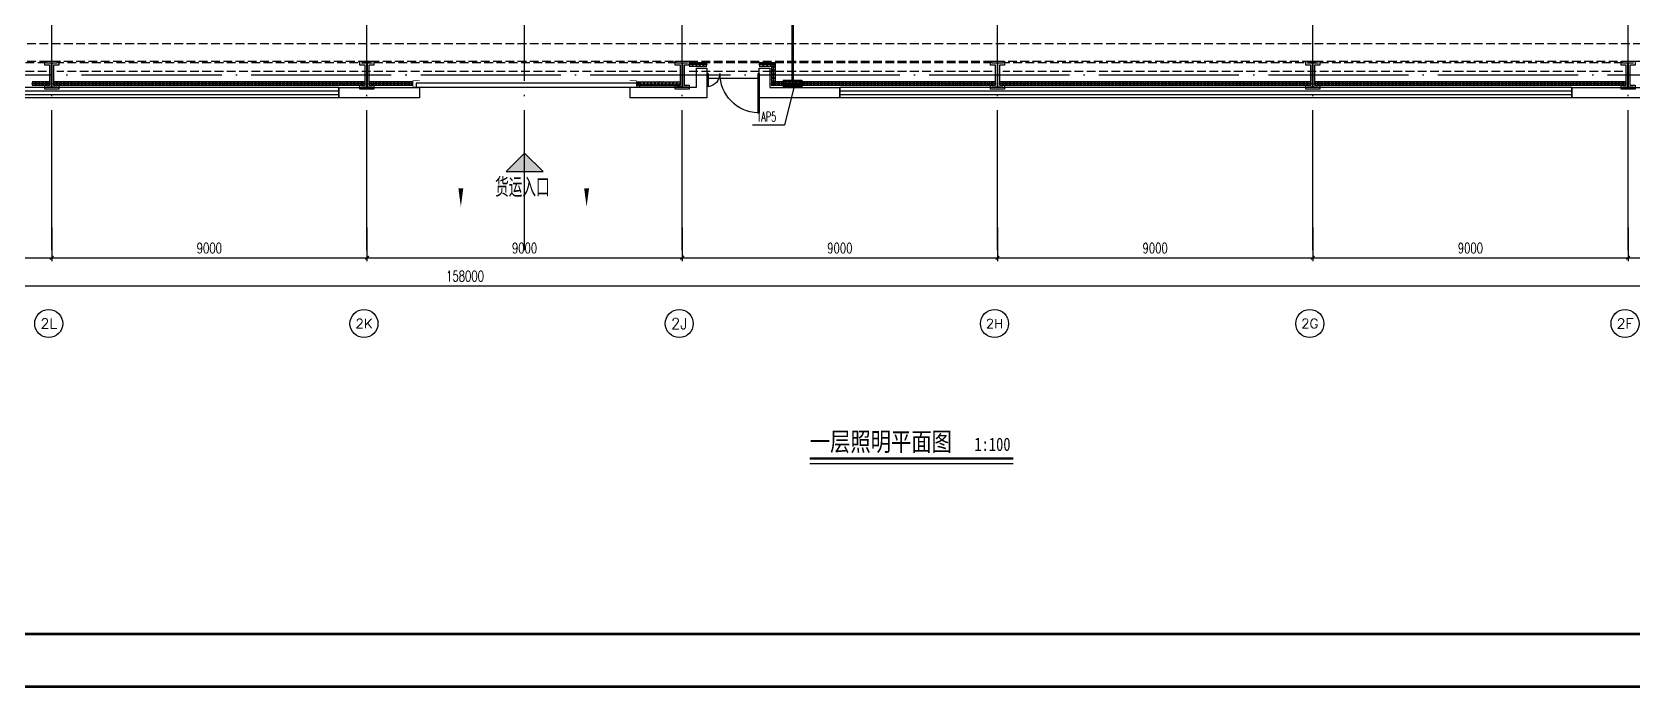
# Model space of a CAD drawing. Extents: x -1396510 to 1250330, y -1892470 to 1623980.
# Drawn here: x 61924 to 107627, y -816617 to -797899 of the extents above; entities that cross this region are included whole.
import ezdxf
from ezdxf.enums import TextEntityAlignment as Align

# ---------------------------------------------------------------- set-up
doc = ezdxf.new("R2010")
doc.units = 0
doc.header["$LTSCALE"] = 1000
doc.header["$MEASUREMENT"] = 0
for name, pattern in [('10平面$0$DASH', [0.35, 0.25, -0.1]), ('DASH', [0.35, 0.25, -0.1]), ('DOTE', [2.42, 2, -0.2, 0.02, -0.2])]:
    doc.linetypes.add(name, pattern=pattern)
doc.layers.get('Defpoints').update_dxf_attribs({"color": 210})
for name, color, linetype in [('0-cxFrame', 155, 'Continuous'), ('10平面$0$WINDOW', 4, 'Continuous'), ('A-AXIS-D', 1, 'Continuous'), ('A-AXIS-DOTE', 14, 'DOTE'), ('A-AXIS-SYMB', 3, 'Continuous'), ('A-HATCH-2', 251, 'Continuous'), ('A-HRAIL', 173, 'Continuous'), ('A-SFCE', 30, 'Continuous'), ('A-TEXT', 61, 'Continuous'), ('A-WINDOW', 140, 'Continuous'), ('AS-COLN', 6, 'Continuous'), ('AS-WALL', 40, 'Continuous'), ('DIM-箱柜', 3, 'Continuous'), ('DIM_SYMB', 3, 'Continuous'), ('EQUIP-箱柜', 3, 'Continuous'), ('FH-tri', 180, 'Continuous'), ('PUB_TEXT', 7, 'Continuous'), ('WIRE-照明', 1, 'Continuous'), ('建-窗', 4, 'Continuous')]:
    doc.layers.add(name, color=color, linetype=linetype)
doc.layers.add('0-cxText', color=131, linetype='Continuous', lineweight=25)
doc.layers.add('A-云线2', color=3, linetype='Continuous', plot=False)
doc.styles.add('-宋体', font='', dxfattribs={"width": 0.8})
doc.styles.add('_TCH_AXIS', font='COMPLEX', dxfattribs={"bigfont": 'GBCBIG'})
doc.styles.add('_TCH_DIM_T3', font='SIMPLEX', dxfattribs={"width": 0.705882, "bigfont": 'GBCBIG'})
doc.styles.add('_TEL_DIM', font='SIMPLEX', dxfattribs={"width": 0.8, "height": 3.5, "bigfont": 'HZTXT'})
doc.styles.add('A-STANDARD', font='SIMPLEX', dxfattribs={"bigfont": 'GBCBIG'})
doc.styles.add('cx_tuming', font='simhei.ttf')
doc.styles.add('cx_tuqian1', font='')
doc.styles.add('黑体', font='simhei.ttf', dxfattribs={"height": 12})
doc.styles.get('-宋体').set_extended_font_data('SimSun')
doc.styles.get('cx_tuqian1').set_extended_font_data('SimSun')
doc.dimstyles.new('_TCH_ARCH&&100', dxfattribs={"dimtxt": 297.5, "dimasz": 100, "dimexe": 100, "dimexo": 100, "dimgap": 126.25, "dimtad": 1, "dimdec": 0, "dimzin": 0, "dimdsep": 46, "dimtxsty": '_TCH_DIM_T3', "dimblk": 'ARCHTICK', "dimcen": 0.09, "dimclrt": 7, "dimazin": 2, "dimtfac": 1, "dimtdec": 0, "dimtix": 1, "dimtmove": 2, "dimatfit": 3, "dimfxl": 0, "dimtolj": 1, "dimtzin": 0, "dimarcsym": 0})

# ---------------------------------------------------------------- blocks, each defined once
blk = doc.blocks.new('10平面$0$$DorLib2D$00000126')
at = {"color": 0, "linetype": 'Continuous'}
for p, q in [((-0.532, 0.5), (-0.532, 0.9)), ((0.532, 0.9), (0.532, 0.5))]:
    blk.add_line(p, q, dxfattribs=at)
at = {"color": 0, "linetype": '10平面$0$DASH'}
for p, q in [((-0.532, 0.9), (0.532, 0.9)), ((-0.532, 0.5), (0.532, 0.5))]:
    blk.add_line(p, q, dxfattribs=at)
blk = doc.blocks.new('WINDOW2DLIB$DYNSTYLE$00000005')
at = {"color": 0}
for points in [[(-0.5, 0.5), (-0.5, -0.5)], [(-0.5, 0.5), (0.5, 0.5)], [(0.5, -0.5), (0.5, 0.5)], [(0.5, 0.1667), (-0.5, 0.1667)], [(0.5, -0.1667), (-0.5, -0.1667)], [(-0.5, -0.5), (0.5, -0.5)]]:
    blk.add_lwpolyline(points, dxfattribs=at)
blk = doc.blocks.new('DOOR2DLIB$SYSLIB$00000123')
at = {"color": 0}
for p, q in [((0.475, -0.001), (0.475, 0.752)), ((0.475, 0.752), (0.5, 0.752)), ((0.5, -0.001), (0.5, 0.752)), ((-0.5, 0), (-0.5, 0.252)), ((-0.475, 0.252), (-0.5, 0.252)), ((-0.475, 0), (-0.475, 0.252)), ((-0.475, 0), (-0.5, 0)), ((0.475, -0.001), (0.5, -0.001))]:
    blk.add_line(p, q, dxfattribs=at)
for centre, radius, start, end in [((0.505, -0.002), 0.755, 92.2493, 179.7238), ((-0.501, 0.003), 0.251, 359.7899, 84.0974)]:
    blk.add_arc(centre, radius, start, end, dxfattribs=at)
blk = doc.blocks.new('42343243')
at = {"layer": '10平面$0$WINDOW'}
blk.add_line((-198654, 1222620), (-200154, 1222620), dxfattribs=at)
at = {"layer": 'AS-WALL'}
for p, q in [((-208354, 1223170), (-210654, 1223170)), ((-210654, 1223170), (-210654, 1222870)), ((-208354, 1222870), (-208354, 1223170)), ((-200154, 1223170), (-202354, 1223170)), ((-202354, 1222870), (-202354, 1223170)), ((-200154, 1222620), (-200154, 1223170)), ((-196354, 1223170), (-198654, 1223170)), ((-198654, 1222620), (-198654, 1223170)), ((-196354, 1222870), (-196354, 1223170)), ((-173154, 1223170), (-175454, 1223170)), ((-175454, 1223170), (-175454, 1222870)), ((-210654, 1222870), (-208354, 1222870)), ((-200454, 1222870), (-202354, 1222870)), ((-200454, 1222320), (-200454, 1222870)), ((-200154, 1222320), (-200154, 1222620)), ((-198654, 1222620), (-198654, 1222320)), ((-198354, 1222870), (-196354, 1222870)), ((-198354, 1222320), (-198354, 1222870)), ((-175454, 1222870), (-173454, 1222870)), ((-200454, 1222320), (-200154, 1222320)), ((-198654, 1222320), (-198354, 1222320))]:
    blk.add_line(p, q, dxfattribs=at)
at = {"layer": '10平面$0$WINDOW', "zscale": 300}
for name, p, xscale, yscale, rotation in [('DOOR2DLIB$SYSLIB$00000123', (-199404, 1222470), -1500, -1500, 179.9999999999555), ('10平面$0$$DorLib2D$00000126', (-205254, 1223020), 6000, 300, 180)]:
    blk.add_blockref(name, p, dxfattribs=dict(at, xscale=xscale, yscale=yscale, rotation=rotation))
at = {"layer": '建-窗', "yscale": -300, "zscale": 300}
for p, xscale, rotation in [((-217004, 1223020), -12700, 359.999999999664), ((-185904, 1223020), -20900, 359.9999999994913)]:
    blk.add_blockref('WINDOW2DLIB$DYNSTYLE$00000005', p, dxfattribs=dict(at, xscale=xscale, rotation=rotation))
blk = doc.blocks.new('nt66')
at = {"layer": 'A-HATCH-2', "color": 8}
blk.add_lwpolyline([(-195840, 766870), (-195440, 766870), (-195440, 766758), (-195586, 766758), (-195586, 766182), (-195440, 766182), (-195440, 766070), (-195840, 766070), (-195840, 766182), (-195694, 766182), (-195694, 766758), (-195840, 766758)], close=True, dxfattribs=at)
at = {"layer": 'AS-COLN'}
blk.add_lwpolyline([(-195790, 766820), (-195490, 766820), (-195490, 766808), (-195636, 766808), (-195636, 766132), (-195490, 766132), (-195490, 766120), (-195790, 766120), (-195790, 766132), (-195644, 766132), (-195644, 766808), (-195790, 766808)], close=True, dxfattribs=at)
blk = doc.blocks.new('33333')
for p in [(-23214, -126400), (-14214, -126400), (-5214, -126400), (3786, -126400), (12786, -126400), (21786, -126400)]:
    blk.add_blockref('nt66', p)
blk = doc.blocks.new('w42343')
at = {"layer": 'A-HATCH-2', "color": 8, "linetype": 'DASH'}
for p, q in [((-263654, 640970), (-128354, 640970)), ((-263654, 640470), (-128354, 640470))]:
    blk.add_line(p, q, dxfattribs=at)
blk = doc.blocks.new('3333')
at = {"layer": 'A-SFCE', "const_width": 20}
blk.add_lwpolyline([(-227064, 766320), (-227064, 766510), (-227244, 766510), (-227244, 766320)], dxfattribs=at)
blk = doc.blocks.new('_ArchTick')
at = {"color": 0, "linetype": 'ByBlock', "const_width": 0.4}
blk.add_lwpolyline([(-0.5, -0.5), (0.5, 0.5)], dxfattribs=at)
blk = doc.blocks.new('*D5753')
at = {"layer": 'A-AXIS-D', "color": 0, "lineweight": -2, "transparency": 16777216}
for p, q in [((57300, -86850), (57300, -87810)), ((66300, -86850), (66300, -87810)), ((57300, -87710), (66300, -87710))]:
    blk.add_line(p, q, dxfattribs=at)
at = {"layer": 'Defpoints', "color": 0, "transparency": 16777216}
for p in [(57300, -86750), (66300, -86750), (66300, -87710)]:
    blk.add_point(p, dxfattribs=at)
at = {"layer": 'A-AXIS-D', "color": 0, "lineweight": -2, "transparency": 16777216, "xscale": 100, "yscale": 100, "zscale": 100, "rotation": 180}
blk.add_blockref('_ArchTick', (57300, -87710), dxfattribs=at)
at = {"layer": 'A-AXIS-D', "color": 0, "lineweight": -2, "transparency": 16777216, "xscale": 100, "yscale": 100, "zscale": 100}
blk.add_blockref('_ArchTick', (66300, -87710), dxfattribs=at)
at = {"layer": 'A-AXIS-D', "color": 7, "transparency": 16777216, "insert": (61800, -87435), "char_height": 297.5, "attachment_point": 5, "style": '_TCH_DIM_T3'}
blk.add_mtext('\\A1;9000', dxfattribs=at)
blk = doc.blocks.new('*D5754')
at = {"layer": 'A-AXIS-D', "color": 0, "lineweight": -2, "transparency": 16777216}
for p, q in [((66300, -86850), (66300, -87810)), ((75300, -86850), (75300, -87810)), ((66300, -87710), (75300, -87710))]:
    blk.add_line(p, q, dxfattribs=at)
at = {"layer": 'Defpoints', "color": 0, "transparency": 16777216}
for p in [(66300, -86750), (75300, -86750), (75300, -87710)]:
    blk.add_point(p, dxfattribs=at)
at = {"layer": 'A-AXIS-D', "color": 0, "lineweight": -2, "transparency": 16777216, "xscale": 100, "yscale": 100, "zscale": 100, "rotation": 180}
blk.add_blockref('_ArchTick', (66300, -87710), dxfattribs=at)
at = {"layer": 'A-AXIS-D', "color": 0, "lineweight": -2, "transparency": 16777216, "xscale": 100, "yscale": 100, "zscale": 100}
blk.add_blockref('_ArchTick', (75300, -87710), dxfattribs=at)
at = {"layer": 'A-AXIS-D', "color": 7, "transparency": 16777216, "insert": (70800, -87435), "char_height": 297.5, "attachment_point": 5, "style": '_TCH_DIM_T3'}
blk.add_mtext('\\A1;9000', dxfattribs=at)
blk = doc.blocks.new('*D5755')
at = {"layer": 'A-AXIS-D', "color": 0, "lineweight": -2, "transparency": 16777216}
for p, q in [((75300, -86850), (75300, -87810)), ((84300, -86850), (84300, -87810)), ((75300, -87710), (84300, -87710))]:
    blk.add_line(p, q, dxfattribs=at)
at = {"layer": 'Defpoints', "color": 0, "transparency": 16777216}
for p in [(75300, -86750), (84300, -86750), (84300, -87710)]:
    blk.add_point(p, dxfattribs=at)
at = {"layer": 'A-AXIS-D', "color": 0, "lineweight": -2, "transparency": 16777216, "xscale": 100, "yscale": 100, "zscale": 100, "rotation": 180}
blk.add_blockref('_ArchTick', (75300, -87710), dxfattribs=at)
at = {"layer": 'A-AXIS-D', "color": 0, "lineweight": -2, "transparency": 16777216, "xscale": 100, "yscale": 100, "zscale": 100}
blk.add_blockref('_ArchTick', (84300, -87710), dxfattribs=at)
at = {"layer": 'A-AXIS-D', "color": 7, "transparency": 16777216, "insert": (79800, -87435), "char_height": 297.5, "attachment_point": 5, "style": '_TCH_DIM_T3'}
blk.add_mtext('\\A1;9000', dxfattribs=at)
blk = doc.blocks.new('*D5756')
at = {"layer": 'A-AXIS-D', "color": 0, "lineweight": -2, "transparency": 16777216}
for p, q in [((84300, -86850), (84300, -87810)), ((93300, -86850), (93300, -87810)), ((84300, -87710), (93300, -87710))]:
    blk.add_line(p, q, dxfattribs=at)
at = {"layer": 'Defpoints', "color": 0, "transparency": 16777216}
for p in [(84300, -86750), (93300, -86750), (93300, -87710)]:
    blk.add_point(p, dxfattribs=at)
at = {"layer": 'A-AXIS-D', "color": 0, "lineweight": -2, "transparency": 16777216, "xscale": 100, "yscale": 100, "zscale": 100, "rotation": 180}
blk.add_blockref('_ArchTick', (84300, -87710), dxfattribs=at)
at = {"layer": 'A-AXIS-D', "color": 0, "lineweight": -2, "transparency": 16777216, "xscale": 100, "yscale": 100, "zscale": 100}
blk.add_blockref('_ArchTick', (93300, -87710), dxfattribs=at)
at = {"layer": 'A-AXIS-D', "color": 7, "transparency": 16777216, "insert": (88800, -87435), "char_height": 297.5, "attachment_point": 5, "style": '_TCH_DIM_T3'}
blk.add_mtext('\\A1;9000', dxfattribs=at)
blk = doc.blocks.new('*D5757')
at = {"layer": 'A-AXIS-D', "color": 0, "lineweight": -2, "transparency": 16777216}
for p, q in [((93300, -86850), (93300, -87810)), ((102300, -86850), (102300, -87810)), ((93300, -87710), (102300, -87710))]:
    blk.add_line(p, q, dxfattribs=at)
at = {"layer": 'Defpoints', "color": 0, "transparency": 16777216}
for p in [(93300, -86750), (102300, -86750), (102300, -87710)]:
    blk.add_point(p, dxfattribs=at)
at = {"layer": 'A-AXIS-D', "color": 0, "lineweight": -2, "transparency": 16777216, "xscale": 100, "yscale": 100, "zscale": 100, "rotation": 180}
blk.add_blockref('_ArchTick', (93300, -87710), dxfattribs=at)
at = {"layer": 'A-AXIS-D', "color": 0, "lineweight": -2, "transparency": 16777216, "xscale": 100, "yscale": 100, "zscale": 100}
blk.add_blockref('_ArchTick', (102300, -87710), dxfattribs=at)
at = {"layer": 'A-AXIS-D', "color": 7, "transparency": 16777216, "insert": (97800, -87435), "char_height": 297.5, "attachment_point": 5, "style": '_TCH_DIM_T3'}
blk.add_mtext('\\A1;9000', dxfattribs=at)
blk = doc.blocks.new('*D5758')
at = {"layer": 'A-AXIS-D', "color": 0, "lineweight": -2, "transparency": 16777216}
for p, q in [((102300, -86850), (102300, -87810)), ((111300, -86850), (111300, -87810)), ((102300, -87710), (111300, -87710))]:
    blk.add_line(p, q, dxfattribs=at)
at = {"layer": 'Defpoints', "color": 0, "transparency": 16777216}
for p in [(102300, -86750), (111300, -86750), (111300, -87710)]:
    blk.add_point(p, dxfattribs=at)
at = {"layer": 'A-AXIS-D', "color": 0, "lineweight": -2, "transparency": 16777216, "xscale": 100, "yscale": 100, "zscale": 100, "rotation": 180}
blk.add_blockref('_ArchTick', (102300, -87710), dxfattribs=at)
at = {"layer": 'A-AXIS-D', "color": 0, "lineweight": -2, "transparency": 16777216, "xscale": 100, "yscale": 100, "zscale": 100}
blk.add_blockref('_ArchTick', (111300, -87710), dxfattribs=at)
at = {"layer": 'A-AXIS-D', "color": 7, "transparency": 16777216, "insert": (106800, -87435), "char_height": 297.5, "attachment_point": 5, "style": '_TCH_DIM_T3'}
blk.add_mtext('\\A1;9000', dxfattribs=at)
blk = doc.blocks.new('*D5759')
at = {"layer": 'A-AXIS-D', "color": 0, "lineweight": -2, "transparency": 16777216}
for p, q in [((111300, -86850), (111300, -87810)), ((120300, -86850), (120300, -87810)), ((111300, -87710), (120300, -87710))]:
    blk.add_line(p, q, dxfattribs=at)
at = {"layer": 'Defpoints', "color": 0, "transparency": 16777216}
for p in [(111300, -86750), (120300, -86750), (120300, -87710)]:
    blk.add_point(p, dxfattribs=at)
at = {"layer": 'A-AXIS-D', "color": 0, "lineweight": -2, "transparency": 16777216, "xscale": 100, "yscale": 100, "zscale": 100, "rotation": 180}
blk.add_blockref('_ArchTick', (111300, -87710), dxfattribs=at)
at = {"layer": 'A-AXIS-D', "color": 0, "lineweight": -2, "transparency": 16777216, "xscale": 100, "yscale": 100, "zscale": 100}
blk.add_blockref('_ArchTick', (120300, -87710), dxfattribs=at)
at = {"layer": 'A-AXIS-D', "color": 7, "transparency": 16777216, "insert": (115800, -87435), "char_height": 297.5, "attachment_point": 5, "style": '_TCH_DIM_T3'}
blk.add_mtext('\\A1;9000', dxfattribs=at)
blk = doc.blocks.new('*D5765')
at = {"layer": 'A-AXIS-D', "color": 0, "lineweight": -2, "transparency": 16777216}
for p, q in [((-900, -86950), (-900, -88610)), ((157100, -86950), (157100, -88610)), ((-900, -88510), (157100, -88510))]:
    blk.add_line(p, q, dxfattribs=at)
at = {"layer": 'Defpoints', "color": 0, "transparency": 16777216}
for p in [(-900, -86850), (157100, -86850), (157100, -88510)]:
    blk.add_point(p, dxfattribs=at)
at = {"layer": 'A-AXIS-D', "color": 0, "lineweight": -2, "transparency": 16777216, "xscale": 100, "yscale": 100, "zscale": 100, "rotation": 180}
blk.add_blockref('_ArchTick', (-900, -88510), dxfattribs=at)
at = {"layer": 'A-AXIS-D', "color": 0, "lineweight": -2, "transparency": 16777216, "xscale": 100, "yscale": 100, "zscale": 100}
blk.add_blockref('_ArchTick', (157100, -88510), dxfattribs=at)
at = {"layer": 'A-AXIS-D', "color": 7, "transparency": 16777216, "insert": (78100, -88235), "char_height": 297.5, "attachment_point": 5, "style": '_TCH_DIM_T3'}
blk.add_mtext('\\A1;158000', dxfattribs=at)
blk = doc.blocks.new('99平面图例外参$0$$LinePat$圆环')
for points in [[(0, 150), (300, 150)], [(0, 0), (300, 0)], [(0, -150), (300, -150)]]:
    blk.add_lwpolyline(points)
at = {"color": 0}
blk.add_circle((150, 0), 150, dxfattribs=at)
blk = doc.blocks.new('*X128')
at = {"color": 0}
for p, q in [((-250, 33), (-183, 100)), ((-250, 68), (-218, 100)), ((-247, 0), (-147, 100)), ((-212, 0), (-112, 100)), ((-177, 0), (-77, 100)), ((-141, 0), (-41, 100)), ((-106, 0), (-6, 100)), ((-71, 0), (29, 100)), ((-35, 0), (65, 100)), ((0, 0), (100, 100)), ((35, 0), (135, 100)), ((71, 0), (171, 100)), ((106, 0), (206, 100)), ((141, 0), (241, 100)), ((177, 0), (250, 73)), ((212, 0), (250, 38)), ((247, 0), (250, 3))]:
    blk.add_line(p, q, dxfattribs=at)
blk = doc.blocks.new('$equip$00002929')
for p, q in [((-0.75, 0.6), (-0.75, 0)), ((0.75, 0.6), (-0.75, 0.6)), ((-0.75, 0.3), (0.75, 0.3)), ((-0.75, 0), (0.75, 0)), ((0.75, 0), (0.75, 0.6))]:
    blk.add_line(p, q)
for points, const_width in [([(-0.75, 0.15), (0.75, 0.15)], 0.3), ([(-0.75, 0.6), (-0.75, 0), (0.75, 0), (0.75, 0.6), (-0.75, 0.6), (-0.75, 0)], 0.0571)]:
    blk.add_lwpolyline(points, dxfattribs=dict(const_width=const_width))
for p in [(-0.75, 0.3), (0, 0.6), (0, 0), (0.75, 0.3)]:
    blk.add_point(p)
at = {"xscale": 0.00300000000061118, "yscale": 0.00300000000061118, "zscale": 0.00300000000061118}
blk.add_blockref('*X128', (0, 0), dxfattribs=at)
at = {"color": 7, "style": '_TEL_DIM', "flags": 1}
for tag in ['A', 'REMARK']:
    blk.add_attdef(tag, text='', height=0.00002, dxfattribs=at).set_placement((0, 0), align=Align.MIDDLE_CENTER)
blk = doc.blocks.new('TK22.A0+1 L(Dragon)')
at = {"layer": '0-cxFrame', "color": 7, "const_width": 0.5}
blk.add_lwpolyline([(0, 0), (-1485, 0), (-1485, 841), (0, 841)], close=True, dxfattribs=at)
at = {"layer": '0-cxFrame', "const_width": 0.5}
blk.add_lwpolyline([(-80, 10), (-1465, 10), (-1465, 831), (-80, 831)], close=True, dxfattribs=at)
at = {"style": '黑体', "flags": 4}
blk.add_attdef('图幅', text='', height=3.3, dxfattribs=at).set_placement((-40, 3), align=Align.RIGHT)
at = {"layer": '0-cxText', "flags": 4}
for tag, height, style, p in [('建设单位', 3.5, 'cx_tuming', (-45, 240)), ('项目名称', 3.5, 'cx_tuming', (-45, 210)), ('子项名称', 3.5, 'cx_tuming', (-45, 180)), ('工程编号', 3.3, 'cx_tuqian1', (-35, 165)), ('图名1', 3.5, 'cx_tuming', (-45, 87)), ('图名2', 3.5, 'cx_tuming', (-45, 79)), ('图名3', 3.5, 'cx_tuming', (-45, 71)), ('出图日期', 3.3, 'cx_tuqian1', (-39, 60)), ('专业', 3.3, 'cx_tuqian1', (-55, 52)), ('图号', 3.3, 'cx_tuqian1', (-55, 44)), ('版次', 3.3, 'cx_tuqian1', (-20, 44))]:
    blk.add_attdef(tag, text='', height=height, dxfattribs=dict(at, style=style)).set_placement(p, align=Align.MIDDLE)
at = {"layer": 'Defpoints', "color": 6, "flags": 4}
for tag, height, style, p in [('tufu', 3.3, '黑体', (-12, 12)), ('dwfname', 4, 'cx_tuqian1', (-80, 3))]:
    blk.add_attdef(tag, text='', height=height, dxfattribs=dict(at, style=style)).set_placement(p, align=Align.RIGHT)
blk = doc.blocks.new('世赫2#厂房一层0821')
at = {"layer": 'FH-tri'}
h = blk.add_hatch(color=8, dxfattribs=at)
h.dxf.hatch_style = 1
h.paths.add_polyline_path([(79269.7, -85252.6), (80330.3, -85252.6), (79800, -84722.3)])
at = {"layer": 'A-AXIS-D'}
for centre in [(66215.1, -89588.9), (75215.1, -89588.9), (84215.1, -89588.9), (93215.1, -89588.9), (102215.1, -89588.9), (111215.1, -89588.9)]:
    blk.add_circle(centre, 400, dxfattribs=at)
at = {"layer": 'A-AXIS-DOTE', "color": 8, "ltscale": 2}
for p, q in [((66300, -87498.9), (66300, 6300)), ((75300, -87498.9), (75300, 6300)), ((79800, -87498.9), (79800, 6300)), ((84300, -87498.9), (84300, 6300)), ((93300, -87498.9), (93300, 6300)), ((102300, -87498.9), (102300, 6300)), ((111300, -87498.9), (111300, 6300)), ((163114.2, -82500), (-11095.8, -82500))]:
    blk.add_line(p, q, dxfattribs=at)
at = {"layer": 'A-AXIS-SYMB', "color": 8}
for points in [[(77980, -84792.3, 0, 0, 0), (77980, -86252.3, 0, 140, 0), (77980, -85727.3, 0, 0, 0)], [(81570, -84792.3, 0, 0, 0), (81570, -86252.3, 0, 140, 0), (81570, -85727.3, 0, 0, 0)]]:
    blk.add_lwpolyline(points, format="xyseb", dxfattribs=at)
at = {"layer": 'A-SFCE', "color": 2, "linetype": 'DASH'}
for p, q in [((66150, -82150), (57450, -82150)), ((93150, -82150), (84450, -82150)), ((66150, -82400), (57450, -82400)), ((93150, -82400), (84450, -82400))]:
    blk.add_line(p, q, dxfattribs=at)
at = {"layer": 'A-SFCE', "linetype": 'DASH'}
for p, q in [((84150, -82150), (66450, -82150)), ((111150, -82150), (93450, -82150)), ((84150, -82400), (66450, -82400)), ((111150, -82400), (93450, -82400))]:
    blk.add_line(p, q, dxfattribs=at)
at = {"layer": 'FH-tri', "color": 8}
blk.add_lwpolyline([(79269.7, -85252.6), (80330.3, -85252.6), (80330.3, -85252.6), (79800, -84722.3)], close=True, dxfattribs=at)
at = {"layer": 'A-HRAIL', "yscale": 0.3333333333111111, "zscale": 0.3333333333111111}
for p, xscale, rotation in [((84600, -82200), 0.3333327848855343, 180), ((84700, -82200), 0.3333327848855343, 180), ((84800, -82200), 0.3333327848855343, 180), ((84900, -82200), 0.3333327848855343, 180), ((85000, -82200), 0.3333327848855343, 180), ((86612.5, -82200), 0.3749999998826196, 180), ((86725, -82200), 0.3749999998826196, 180), ((86837.5, -82200), 0.3749999998826196, 180), ((86950, -82200), 0.3749999998826196, 180), ((86900, -82150), 0.3611111226889233, 270), ((86900, -82258.3), 0.3611111226889233, 270), ((65839.9, -82744), 0.3384127415242964, 180.0000000002033), ((65941.4, -82744), 0.3384127415242964, 180.0000000002033), ((66043, -82744), 0.3384127415242964, 180.0000000002033), ((66144.5, -82744), 0.3384127415242964, 180.0000000002033), ((66246, -82744), 0.3384127415242964, 180.0000000002033), ((66455, -82744), 0.3368181817957273, 180.0000000002033), ((66556.1, -82744), 0.3368181817957273, 180.0000000002033), ((66657.1, -82744), 0.3368181817957273, 180.0000000002033), ((66758.2, -82744), 0.3368181817957273, 180.0000000002033), ((66859.2, -82744), 0.3368181817957273, 180.0000000002033), ((66960.3, -82744), 0.3368181817957273, 180.0000000002033), ((67061.3, -82744), 0.3368181817957273, 180.0000000002033), ((67162.4, -82744), 0.3368181817957273, 180.0000000002033), ((67263.4, -82744), 0.3368181817957273, 180.0000000002033), ((67364.5, -82744), 0.3368181817957273, 180.0000000002033), ((67465.5, -82744), 0.3368181817957273, 180.0000000002033), ((67566.5, -82744), 0.3368181817957273, 180.0000000002033), ((67667.6, -82744), 0.3368181817957273, 180.0000000002033), ((67768.6, -82744), 0.3368181817957273, 180.0000000002033), ((67869.7, -82744), 0.3368181817957273, 180.0000000002033), ((67970.7, -82744), 0.3368181817957273, 180.0000000002033), ((68071.8, -82744), 0.3368181817957273, 180.0000000002033), ((68172.8, -82744), 0.3368181817957273, 180.0000000002033), ((68273.9, -82744), 0.3368181817957273, 180.0000000002033), ((68374.9, -82744), 0.3368181817957273, 180.0000000002033), ((68476, -82744), 0.3368181817957273, 180.0000000002033), ((68577, -82744), 0.3368181817957273, 180.0000000002033), ((68678, -82744), 0.3368181817957273, 180.0000000002033), ((68779.1, -82744), 0.3368181817957273, 180.0000000002033), ((68880.1, -82744), 0.3368181817957273, 180.0000000002033), ((68981.2, -82744), 0.3368181817957273, 180.0000000002033), ((69082.2, -82744), 0.3368181817957273, 180.0000000002033), ((69183.3, -82744), 0.3368181817957273, 180.0000000002033), ((69284.3, -82744), 0.3368181817957273, 180.0000000002033), ((69385.4, -82744), 0.3368181817957273, 180.0000000002033), ((69486.4, -82744), 0.3368181817957273, 180.0000000002033), ((69587.5, -82744), 0.3368181817957273, 180.0000000002033), ((69688.5, -82744), 0.3368181817957273, 180.0000000002033), ((69789.5, -82744), 0.3368181817957273, 180.0000000002033), ((69890.6, -82744), 0.3368181817957273, 180.0000000002033), ((69991.6, -82744), 0.3368181817957273, 180.0000000002033), ((70092.7, -82744), 0.3368181817957273, 180.0000000002033), ((70193.7, -82744), 0.3368181817957273, 180.0000000002033), ((70294.8, -82744), 0.3368181817957273, 180.0000000002033), ((70395.8, -82744), 0.3368181817957273, 180.0000000002033), ((70496.9, -82744), 0.3368181817957273, 180.0000000002033), ((70597.9, -82744), 0.3368181817957273, 180.0000000002033), ((70699, -82744), 0.3368181817957273, 180.0000000002033), ((70800, -82744), 0.3368181817957273, 180.0000000002033), ((70901, -82744), 0.3368181817957273, 180.0000000002033), ((71002.1, -82744), 0.3368181817957273, 180.0000000002033), ((71103.1, -82744), 0.3368181817957273, 180.0000000002033), ((71204.2, -82744), 0.3368181817957273, 180.0000000002033), ((71305.2, -82744), 0.3368181817957273, 180.0000000002033), ((71406.3, -82744), 0.3368181817957273, 180.0000000002033), ((71507.3, -82744), 0.3368181817957273, 180.0000000002033), ((71608.4, -82744), 0.3368181817957273, 180.0000000002033), ((71709.4, -82744), 0.3368181817957273, 180.0000000002033), ((71810.5, -82744), 0.3368181817957273, 180.0000000002033), ((71911.5, -82744), 0.3368181817957273, 180.0000000002033), ((72012.5, -82744), 0.3368181817957273, 180.0000000002033), ((72113.6, -82744), 0.3368181817957273, 180.0000000002033), ((72214.6, -82744), 0.3368181817957273, 180.0000000002033), ((72315.7, -82744), 0.3368181817957273, 180.0000000002033), ((72416.7, -82744), 0.3368181817957273, 180.0000000002033), ((72517.8, -82744), 0.3368181817957273, 180.0000000002033), ((72618.8, -82744), 0.3368181817957273, 180.0000000002033), ((72719.9, -82744), 0.3368181817957273, 180.0000000002033), ((72820.9, -82744), 0.3368181817957273, 180.0000000002033), ((72922, -82744), 0.3368181817957273, 180.0000000002033), ((73023, -82744), 0.3368181817957273, 180.0000000002033), ((73124, -82744), 0.3368181817957273, 180.0000000002033), ((73225.1, -82744), 0.3368181817957273, 180.0000000002033), ((73326.1, -82744), 0.3368181817957273, 180.0000000002033), ((73427.2, -82744), 0.3368181817957273, 180.0000000002033), ((73528.2, -82744), 0.3368181817957273, 180.0000000002033), ((73629.3, -82744), 0.3368181817957273, 180.0000000002033), ((73730.3, -82744), 0.3368181817957273, 180.0000000002033), ((73831.4, -82744), 0.3368181817957273, 180.0000000002033), ((73932.4, -82744), 0.3368181817957273, 180.0000000002033), ((74033.5, -82744), 0.3368181817957273, 180.0000000002033), ((74134.5, -82744), 0.3368181817957273, 180.0000000002033), ((74235.5, -82744), 0.3368181817957273, 180.0000000002033), ((74336.6, -82744), 0.3368181817957273, 180.0000000002033), ((74437.6, -82744), 0.3368181817957273, 180.0000000002033), ((74538.7, -82744), 0.3368181817957273, 180.0000000002033), ((74639.7, -82744), 0.3368181817957273, 180.0000000002033), ((74740.8, -82744), 0.3368181817957273, 180.0000000002033), ((74841.8, -82744), 0.3368181817957273, 180.0000000002033), ((74942.9, -82744), 0.3368181817957273, 180.0000000002033), ((75043.9, -82744), 0.3368181817957273, 180.0000000002033), ((75145, -82744), 0.3368181817957273, 180.0000000002033), ((75246, -82744), 0.3368181817957273, 180.0000000002033), ((75457.8, -82744), 0.3461108940266491, 180.0000000002034), ((75561.7, -82744), 0.3461108940266491, 180.0000000002034), ((75665.5, -82744), 0.3461108940266491, 180.0000000002034), ((75769.3, -82744), 0.3461108940266491, 180.0000000002034), ((75873.2, -82744), 0.3461108940266491, 180.0000000002034), ((75977, -82744), 0.3461108940266491, 180.0000000002034), ((76080.8, -82744), 0.3461108940266491, 180.0000000002034), ((76184.7, -82744), 0.3461108940266491, 180.0000000002034), ((76288.5, -82744), 0.3461108940266491, 180.0000000002034), ((76392.3, -82744), 0.3461108940266491, 180.0000000002034), ((76496.2, -82744), 0.3461108940266491, 180.0000000002034), ((76600, -82744), 0.3461108940266491, 180.0000000002034), ((83000, -82744), -0.3461108940266491, 179.9999999997966), ((83103.8, -82744), -0.3461108940266491, 179.9999999997966), ((83207.7, -82744), -0.3461108940266491, 179.9999999997966), ((83311.5, -82744), -0.3461108940266491, 179.9999999997966), ((83415.3, -82744), -0.3461108940266491, 179.9999999997966), ((83519.2, -82744), -0.3461108940266491, 179.9999999997966), ((83623, -82744), -0.3461108940266491, 179.9999999997966), ((83726.8, -82744), -0.3461108940266491, 179.9999999997966), ((83830.7, -82744), -0.3461108940266491, 179.9999999997966), ((83934.5, -82744), -0.3461108940266491, 179.9999999997966), ((84038.3, -82744), -0.3461108940266491, 179.9999999997966), ((84142.2, -82744), -0.3461108940266491, 179.9999999997966), ((86900, -82366.7), 0.3611111226889233, 270), ((86900, -82475), 0.3611111226889233, 270), ((86900, -82583.3), 0.3611111226889233, 270), ((86900, -82691.7), 0.3611111226889233, 270), ((86951.5, -82744), 0.3384127419249668, 180.0000000002033), ((87053, -82744), 0.3384127419249668, 180.0000000002033), ((87154.6, -82744), 0.3384127419249668, 180.0000000002033), ((87256.1, -82744), 0.3384127419249668, 180.0000000002033), ((87357.6, -82744), 0.3384127419249668, 180.0000000002033), ((87459.1, -82744), 0.3384127419249668, 180.0000000002033), ((87560.7, -82744), 0.3384127419249668, 180.0000000002033), ((87662.2, -82744), 0.3384127419249668, 180.0000000002033), ((87763.7, -82744), 0.3384127419249668, 180.0000000002033), ((87865.2, -82744), 0.3384127419249668, 180.0000000002033), ((87966.8, -82744), 0.3384127419249668, 180.0000000002033), ((88068.3, -82744), 0.3384127419249668, 180.0000000002033), ((88169.8, -82744), 0.3384127419249668, 180.0000000002033), ((88271.3, -82744), 0.3384127419249668, 180.0000000002033), ((88372.9, -82744), 0.3384127419249668, 180.0000000002033), ((88474.4, -82744), 0.3384127419249668, 180.0000000002033), ((88575.9, -82744), 0.3384127419249668, 180.0000000002033), ((88677.4, -82744), 0.3384127419249668, 180.0000000002033), ((88779, -82744), 0.3384127419249668, 180.0000000002033), ((88880.5, -82744), 0.3384127419249668, 180.0000000002033), ((88982, -82744), 0.3384127419249668, 180.0000000002033), ((89083.5, -82744), 0.3384127419249668, 180.0000000002033), ((89185, -82744), 0.3384127419249668, 180.0000000002033), ((89286.6, -82744), 0.3384127419249668, 180.0000000002033), ((89388.1, -82744), 0.3384127419249668, 180.0000000002033), ((89489.6, -82744), 0.3384127419249668, 180.0000000002033), ((89591.1, -82744), 0.3384127419249668, 180.0000000002033), ((89692.7, -82744), 0.3384127419249668, 180.0000000002033), ((89794.2, -82744), 0.3384127419249668, 180.0000000002033), ((89895.7, -82744), 0.3384127419249668, 180.0000000002033), ((89997.2, -82744), 0.3384127419249668, 180.0000000002033), ((90098.8, -82744), 0.3384127419249668, 180.0000000002033), ((90200.3, -82744), 0.3384127419249668, 180.0000000002033), ((90301.8, -82744), 0.3384127419249668, 180.0000000002033), ((90403.3, -82744), 0.3384127419249668, 180.0000000002033), ((90504.9, -82744), 0.3384127419249668, 180.0000000002033), ((90606.4, -82744), 0.3384127419249668, 180.0000000002033), ((90707.9, -82744), 0.3384127419249668, 180.0000000002033), ((90809.4, -82744), 0.3384127419249668, 180.0000000002033), ((90911, -82744), 0.3384127419249668, 180.0000000002033), ((91012.5, -82744), 0.3384127419249668, 180.0000000002033), ((91114, -82744), 0.3384127419249668, 180.0000000002033), ((91215.5, -82744), 0.3384127419249668, 180.0000000002033), ((91317, -82744), 0.3384127419249668, 180.0000000002033), ((91418.6, -82744), 0.3384127419249668, 180.0000000002033), ((91520.1, -82744), 0.3384127419249668, 180.0000000002033), ((91621.6, -82744), 0.3384127419249668, 180.0000000002033), ((91723.1, -82744), 0.3384127419249668, 180.0000000002033), ((91824.7, -82744), 0.3384127419249668, 180.0000000002033), ((91926.2, -82744), 0.3384127419249668, 180.0000000002033), ((92027.7, -82744), 0.3384127419249668, 180.0000000002033), ((92129.2, -82744), 0.3384127419249668, 180.0000000002033), ((92230.8, -82744), 0.3384127419249668, 180.0000000002033), ((92332.3, -82744), 0.3384127419249668, 180.0000000002033), ((92433.8, -82744), 0.3384127419249668, 180.0000000002033), ((92535.3, -82744), 0.3384127419249668, 180.0000000002033), ((92636.9, -82744), 0.3384127419249668, 180.0000000002033), ((92738.4, -82744), 0.3384127419249668, 180.0000000002033), ((92839.9, -82744), 0.3384127419249668, 180.0000000002033), ((92941.4, -82744), 0.3384127419249668, 180.0000000002033), ((93043, -82744), 0.3384127419249668, 180.0000000002033), ((93144.5, -82744), 0.3384127419249668, 180.0000000002033), ((93246, -82744), 0.3384127419249668, 180.0000000002033), ((93455, -82744), 0.336818181795725, 180.0000000002033), ((93556.1, -82744), 0.336818181795725, 180.0000000002033), ((93657.1, -82744), 0.336818181795725, 180.0000000002033), ((93758.2, -82744), 0.336818181795725, 180.0000000002033), ((93859.2, -82744), 0.336818181795725, 180.0000000002033), ((93960.3, -82744), 0.336818181795725, 180.0000000002033), ((94061.3, -82744), 0.336818181795725, 180.0000000002033), ((94162.4, -82744), 0.336818181795725, 180.0000000002033), ((94263.4, -82744), 0.336818181795725, 180.0000000002033), ((94364.5, -82744), 0.336818181795725, 180.0000000002033), ((94465.5, -82744), 0.336818181795725, 180.0000000002033), ((94566.5, -82744), 0.336818181795725, 180.0000000002033), ((94667.6, -82744), 0.336818181795725, 180.0000000002033), ((94768.6, -82744), 0.336818181795725, 180.0000000002033), ((94869.7, -82744), 0.336818181795725, 180.0000000002033), ((94970.7, -82744), 0.336818181795725, 180.0000000002033), ((95071.8, -82744), 0.336818181795725, 180.0000000002033), ((95172.8, -82744), 0.336818181795725, 180.0000000002033), ((95273.9, -82744), 0.336818181795725, 180.0000000002033), ((95374.9, -82744), 0.336818181795725, 180.0000000002033), ((95476, -82744), 0.336818181795725, 180.0000000002033), ((95577, -82744), 0.336818181795725, 180.0000000002033), ((95678, -82744), 0.336818181795725, 180.0000000002033), ((95779.1, -82744), 0.336818181795725, 180.0000000002033), ((95880.1, -82744), 0.336818181795725, 180.0000000002033), ((95981.2, -82744), 0.336818181795725, 180.0000000002033), ((96082.2, -82744), 0.336818181795725, 180.0000000002033), ((96183.3, -82744), 0.336818181795725, 180.0000000002033), ((96284.3, -82744), 0.336818181795725, 180.0000000002033), ((96385.4, -82744), 0.336818181795725, 180.0000000002033), ((96486.4, -82744), 0.336818181795725, 180.0000000002033), ((96587.5, -82744), 0.336818181795725, 180.0000000002033), ((96688.5, -82744), 0.336818181795725, 180.0000000002033), ((96789.5, -82744), 0.336818181795725, 180.0000000002033), ((96890.6, -82744), 0.336818181795725, 180.0000000002033), ((96991.6, -82744), 0.336818181795725, 180.0000000002033), ((97092.7, -82744), 0.336818181795725, 180.0000000002033), ((97193.7, -82744), 0.336818181795725, 180.0000000002033), ((97294.8, -82744), 0.336818181795725, 180.0000000002033), ((97395.8, -82744), 0.336818181795725, 180.0000000002033), ((97496.9, -82744), 0.336818181795725, 180.0000000002033), ((97597.9, -82744), 0.336818181795725, 180.0000000002033), ((97699, -82744), 0.336818181795725, 180.0000000002033), ((97800, -82744), 0.336818181795725, 180.0000000002033), ((97901, -82744), 0.336818181795725, 180.0000000002033), ((98002.1, -82744), 0.336818181795725, 180.0000000002033), ((98103.1, -82744), 0.336818181795725, 180.0000000002033), ((98204.2, -82744), 0.336818181795725, 180.0000000002033), ((98305.2, -82744), 0.336818181795725, 180.0000000002033), ((98406.3, -82744), 0.336818181795725, 180.0000000002033), ((98507.3, -82744), 0.336818181795725, 180.0000000002033), ((98608.4, -82744), 0.336818181795725, 180.0000000002033), ((98709.4, -82744), 0.336818181795725, 180.0000000002033), ((98810.5, -82744), 0.336818181795725, 180.0000000002033), ((98911.5, -82744), 0.336818181795725, 180.0000000002033), ((99012.5, -82744), 0.336818181795725, 180.0000000002033), ((99113.6, -82744), 0.336818181795725, 180.0000000002033), ((99214.6, -82744), 0.336818181795725, 180.0000000002033), ((99315.7, -82744), 0.336818181795725, 180.0000000002033), ((99416.7, -82744), 0.336818181795725, 180.0000000002033), ((99517.8, -82744), 0.336818181795725, 180.0000000002033), ((99618.8, -82744), 0.336818181795725, 180.0000000002033), ((99719.9, -82744), 0.336818181795725, 180.0000000002033), ((99820.9, -82744), 0.336818181795725, 180.0000000002033), ((99922, -82744), 0.336818181795725, 180.0000000002033), ((100023, -82744), 0.336818181795725, 180.0000000002033), ((100124, -82744), 0.336818181795725, 180.0000000002033), ((100225.1, -82744), 0.336818181795725, 180.0000000002033), ((100326.1, -82744), 0.336818181795725, 180.0000000002033), ((100427.2, -82744), 0.336818181795725, 180.0000000002033), ((100528.2, -82744), 0.336818181795725, 180.0000000002033), ((100629.3, -82744), 0.336818181795725, 180.0000000002033), ((100730.3, -82744), 0.336818181795725, 180.0000000002033), ((100831.4, -82744), 0.336818181795725, 180.0000000002033), ((100932.4, -82744), 0.336818181795725, 180.0000000002033), ((101033.5, -82744), 0.336818181795725, 180.0000000002033), ((101134.5, -82744), 0.336818181795725, 180.0000000002033), ((101235.5, -82744), 0.336818181795725, 180.0000000002033), ((101336.6, -82744), 0.336818181795725, 180.0000000002033), ((101437.6, -82744), 0.336818181795725, 180.0000000002033), ((101538.7, -82744), 0.336818181795725, 180.0000000002033), ((101639.7, -82744), 0.336818181795725, 180.0000000002033), ((101740.8, -82744), 0.336818181795725, 180.0000000002033), ((101841.8, -82744), 0.336818181795725, 180.0000000002033), ((101942.9, -82744), 0.336818181795725, 180.0000000002033), ((102043.9, -82744), 0.336818181795725, 180.0000000002033), ((102145, -82744), 0.336818181795725, 180.0000000002033), ((102246, -82744), 0.336818181795725, 180.0000000002033), ((102455, -82744), 0.3368181817957273, 180.0000000002033), ((102556.1, -82744), 0.3368181817957273, 180.0000000002033), ((102657.1, -82744), 0.3368181817957273, 180.0000000002033), ((102758.2, -82744), 0.3368181817957273, 180.0000000002033), ((102859.2, -82744), 0.3368181817957273, 180.0000000002033), ((102960.3, -82744), 0.3368181817957273, 180.0000000002033), ((103061.3, -82744), 0.3368181817957273, 180.0000000002033), ((103162.4, -82744), 0.3368181817957273, 180.0000000002033), ((103263.4, -82744), 0.3368181817957273, 180.0000000002033), ((103364.5, -82744), 0.3368181817957273, 180.0000000002033), ((103465.5, -82744), 0.3368181817957273, 180.0000000002033), ((103566.5, -82744), 0.3368181817957273, 180.0000000002033), ((103667.6, -82744), 0.3368181817957273, 180.0000000002033), ((103768.6, -82744), 0.3368181817957273, 180.0000000002033), ((103869.7, -82744), 0.3368181817957273, 180.0000000002033), ((103970.7, -82744), 0.3368181817957273, 180.0000000002033), ((104071.8, -82744), 0.3368181817957273, 180.0000000002033), ((104172.8, -82744), 0.3368181817957273, 180.0000000002033), ((104273.9, -82744), 0.3368181817957273, 180.0000000002033), ((104374.9, -82744), 0.3368181817957273, 180.0000000002033), ((104476, -82744), 0.3368181817957273, 180.0000000002033), ((104577, -82744), 0.3368181817957273, 180.0000000002033), ((104678, -82744), 0.3368181817957273, 180.0000000002033), ((104779.1, -82744), 0.3368181817957273, 180.0000000002033), ((104880.1, -82744), 0.3368181817957273, 180.0000000002033), ((104981.2, -82744), 0.3368181817957273, 180.0000000002033), ((105082.2, -82744), 0.3368181817957273, 180.0000000002033), ((105183.3, -82744), 0.3368181817957273, 180.0000000002033), ((105284.3, -82744), 0.3368181817957273, 180.0000000002033), ((105385.4, -82744), 0.3368181817957273, 180.0000000002033), ((105486.4, -82744), 0.3368181817957273, 180.0000000002033), ((105587.5, -82744), 0.3368181817957273, 180.0000000002033), ((105688.5, -82744), 0.3368181817957273, 180.0000000002033), ((105789.5, -82744), 0.3368181817957273, 180.0000000002033), ((105890.6, -82744), 0.3368181817957273, 180.0000000002033), ((105991.6, -82744), 0.3368181817957273, 180.0000000002033), ((106092.7, -82744), 0.3368181817957273, 180.0000000002033), ((106193.7, -82744), 0.3368181817957273, 180.0000000002033), ((106294.8, -82744), 0.3368181817957273, 180.0000000002033), ((106395.8, -82744), 0.3368181817957273, 180.0000000002033), ((106496.9, -82744), 0.3368181817957273, 180.0000000002033), ((106597.9, -82744), 0.3368181817957273, 180.0000000002033), ((106699, -82744), 0.3368181817957273, 180.0000000002033), ((106800, -82744), 0.3368181817957273, 180.0000000002033), ((106901, -82744), 0.3368181817957273, 180.0000000002033), ((107002.1, -82744), 0.3368181817957273, 180.0000000002033), ((107103.1, -82744), 0.3368181817957273, 180.0000000002033), ((107204.2, -82744), 0.3368181817957273, 180.0000000002033), ((107305.2, -82744), 0.3368181817957273, 180.0000000002033), ((107406.3, -82744), 0.3368181817957273, 180.0000000002033), ((107507.3, -82744), 0.3368181817957273, 180.0000000002033), ((107608.4, -82744), 0.3368181817957273, 180.0000000002033), ((107709.4, -82744), 0.3368181817957273, 180.0000000002033), ((107810.5, -82744), 0.3368181817957273, 180.0000000002033), ((107911.5, -82744), 0.3368181817957273, 180.0000000002033), ((108012.5, -82744), 0.3368181817957273, 180.0000000002033), ((108113.6, -82744), 0.3368181817957273, 180.0000000002033), ((108214.6, -82744), 0.3368181817957273, 180.0000000002033), ((108315.7, -82744), 0.3368181817957273, 180.0000000002033), ((108416.7, -82744), 0.3368181817957273, 180.0000000002033), ((108517.8, -82744), 0.3368181817957273, 180.0000000002033), ((108618.8, -82744), 0.3368181817957273, 180.0000000002033), ((108719.9, -82744), 0.3368181817957273, 180.0000000002033), ((108820.9, -82744), 0.3368181817957273, 180.0000000002033), ((108922, -82744), 0.3368181817957273, 180.0000000002033), ((109023, -82744), 0.3368181817957273, 180.0000000002033), ((109124, -82744), 0.3368181817957273, 180.0000000002033), ((109225.1, -82744), 0.3368181817957273, 180.0000000002033), ((109326.1, -82744), 0.3368181817957273, 180.0000000002033), ((109427.2, -82744), 0.3368181817957273, 180.0000000002033), ((109528.2, -82744), 0.3368181817957273, 180.0000000002033), ((109629.3, -82744), 0.3368181817957273, 180.0000000002033), ((109730.3, -82744), 0.3368181817957273, 180.0000000002033), ((109831.4, -82744), 0.3368181817957273, 180.0000000002033), ((109932.4, -82744), 0.3368181817957273, 180.0000000002033), ((110033.5, -82744), 0.3368181817957273, 180.0000000002033), ((110134.5, -82744), 0.3368181817957273, 180.0000000002033), ((110235.5, -82744), 0.3368181817957273, 180.0000000002033), ((110336.6, -82744), 0.3368181817957273, 180.0000000002033), ((110437.6, -82744), 0.3368181817957273, 180.0000000002033), ((110538.7, -82744), 0.3368181817957273, 180.0000000002033), ((110639.7, -82744), 0.3368181817957273, 180.0000000002033), ((110740.8, -82744), 0.3368181817957273, 180.0000000002033), ((110841.8, -82744), 0.3368181817957273, 180.0000000002033), ((110942.9, -82744), 0.3368181817957273, 180.0000000002033), ((111043.9, -82744), 0.3368181817957273, 180.0000000002033), ((111145, -82744), 0.3368181817957273, 180.0000000002033), ((111246, -82744), 0.3368181817957273, 180.0000000002033)]:
    blk.add_blockref('99平面图例外参$0$$LinePat$圆环', p, dxfattribs=dict(at, xscale=xscale, rotation=rotation))
at = {"layer": 'A-SFCE', "xscale": -1, "rotation": 90}
blk.add_blockref('3333', (843120.8, -309904.2), dxfattribs=at)
at = {"layer": 'A-SFCE', "rotation": 270}
blk.add_blockref('3333', (-683520.8, -309904.2), dxfattribs=at)
at = {"layer": 'A-WINDOW'}
for name in ['33333', 'w42343']:
    blk.add_blockref(name, (285154.2, -722570), dxfattribs=at)
at = {"layer": 'A-WINDOW', "xscale": -1, "rotation": 180}
blk.add_blockref('42343243', (285154.2, 1140020), dxfattribs=at)
at = {"layer": 'A-AXIS-D', "color": 7, "style": '_TCH_AXIS'}
for s, height, p, p2 in [('2L', 288.12, (65975, -89732.9), (66455.2, -89732.9)), ('2K', 265.5, (74968.6, -89721.6), (75461.6, -89721.6)), ('2J', 314.07, (83983.3, -89745.9), (84446.9, -89745.9)), ('2H', 260.31, (92967.2, -89719), (93463, -89719)), ('2G', 270.86, (101970, -89724.3), (102460.2, -89724.3)), ('2F', 282.17, (110973.2, -89730), (111457, -89730))]:
    blk.add_text(s, height=height, dxfattribs=at).set_placement(p, p2, align=Align.FIT)
at = {"layer": 'A-TEXT', "color": 8, "style": 'A-STANDARD'}
blk.add_text('货运入口', height=540.14, dxfattribs=at).set_placement((78958.7, -85974.7))
at = {"layer": 'A-AXIS-D'}
for base, p1, p2, picture, middle in [((66300, -87710), (57300, -86750), (66300, -86750), '*D5753', (61800, -87435)), ((75300, -87710), (66300, -86750), (75300, -86750), '*D5754', (70800, -87435)), ((84300, -87710), (75300, -86750), (84300, -86750), '*D5755', (79800, -87435)), ((93300, -87710), (84300, -86750), (93300, -86750), '*D5756', (88800, -87435)), ((102300, -87710), (93300, -86750), (102300, -86750), '*D5757', (97800, -87435)), ((111300, -87710), (102300, -86750), (111300, -86750), '*D5758', (106800, -87435)), ((120300, -87710), (111300, -86750), (120300, -86750), '*D5759', (115800, -87435)), ((157100, -88510), (-900, -86850), (157100, -86850), '*D5765', (78100, -88235))]:
    dim = blk.add_linear_dim(base=base, p1=p1, p2=p2, angle=0, dimstyle='_TCH_ARCH&&100', dxfattribs=at)
    dim.commit()
    dim.dimension.update_dxf_attribs({"geometry": picture, "text_midpoint": middle, "dimtype": 161})

msp = doc.modelspace()

# ---------------------------------------------------------------- linework, layer by layer
at = {"layer": 'DIM-箱柜'}
for p, q in [((83674.2, -799480), (83406.8, -800560)), ((83406.8, -800560), (82494.2, -800560))]:
    msp.add_line(p, q, dxfattribs=at)
at = {"layer": 'DIM_SYMB', "const_width": 70}
msp.add_lwpolyline([(84125.5, -810070), (89934.5, -810070)], dxfattribs=at)
at = {"layer": 'DIM_SYMB'}
msp.add_lwpolyline([(84125.5, -810210), (89934.5, -810210)], dxfattribs=at)
at = {"layer": 'WIRE-照明', "linetype": 'Continuous', "const_width": 70}
msp.add_lwpolyline([(83637.1, -799270), (83637.1, -797533.8)], dxfattribs=at)

# ---------------------------------------------------------------- block references
at = {"layer": '0-cxFrame', "xscale": 150, "yscale": 150, "zscale": 150}
msp.add_blockref('TK22.A0+1 L(Dragon)', (184855, -816580), dxfattribs=at)
at = {"layer": 'A-云线2'}
msp.add_blockref('世赫2#厂房一层0821', (-3814.2, -716630), dxfattribs=at)
at = {"layer": 'EQUIP-箱柜', "xscale": -350, "yscale": 350, "zscale": 350}
msp.add_blockref('$equip$00002929', (83637.1, -799480), dxfattribs=at)

# ---------------------------------------------------------------- texts
at = {"layer": 'DIM-箱柜', "color": 7, "style": '_TEL_DIM', "width": 0.6}
msp.add_text('1AP5', height=280, dxfattribs=at).set_placement((82599.2, -800455))
at = {"layer": 'PUB_TEXT', "style": '-宋体', "width": 0.8}
for s, height, p in [('一层照明平面图', 531.65, (84125.5, -809853.2)), ('1:100', 379.75, (88825.2, -809853.2))]:
    msp.add_text(s, height=height, dxfattribs=at).set_placement(p)

doc.saveas('drawing.dxf')
